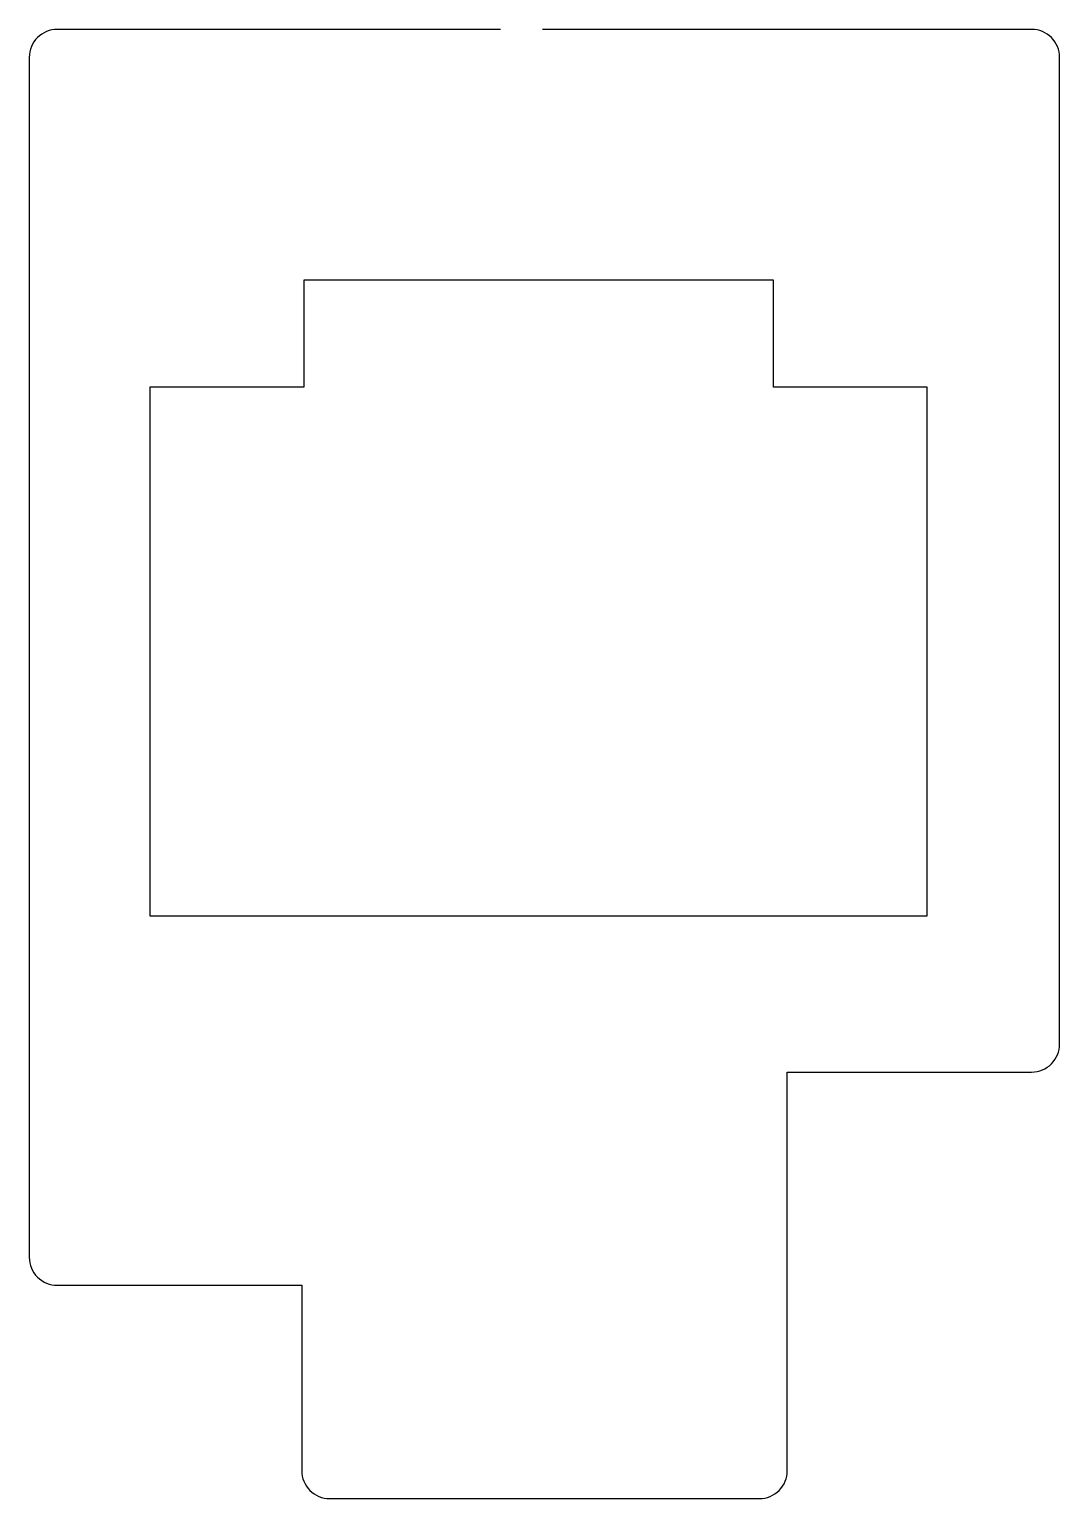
# Model space of a CAD drawing. Extents: x 64.2 to 71.5, y 151.1 to 161.6.
import ezdxf

# ---------------------------------------------------------------- set-up
doc = ezdxf.new("R2010")
doc.units = 0
doc.header["$MEASUREMENT"] = 0

msp = doc.modelspace()

# ---------------------------------------------------------------- linework, layer by layer
msp.add_lwpolyline([(67.529, 161.581), (64.358, 161.581, 0.414214), (64.158, 161.381), (64.158, 152.801, 0.414214), (64.358, 152.601), (66.107, 152.601), (66.107, 151.276, 0.414214), (66.307, 151.076), (69.381, 151.076, 0.414214), (69.581, 151.276), (69.581, 154.126), (71.329, 154.126, 0.414214), (71.529, 154.326), (71.529, 161.381, 0.414214), (71.329, 161.581), (67.829, 161.581)], format="xyb")
msp.add_lwpolyline([(65.021, 159.024), (65.021, 155.242), (70.582, 155.242), (70.582, 159.024), (69.481, 159.024), (69.481, 159.787), (66.122, 159.787), (66.122, 159.024)], close=True)

doc.saveas('drawing.dxf')
